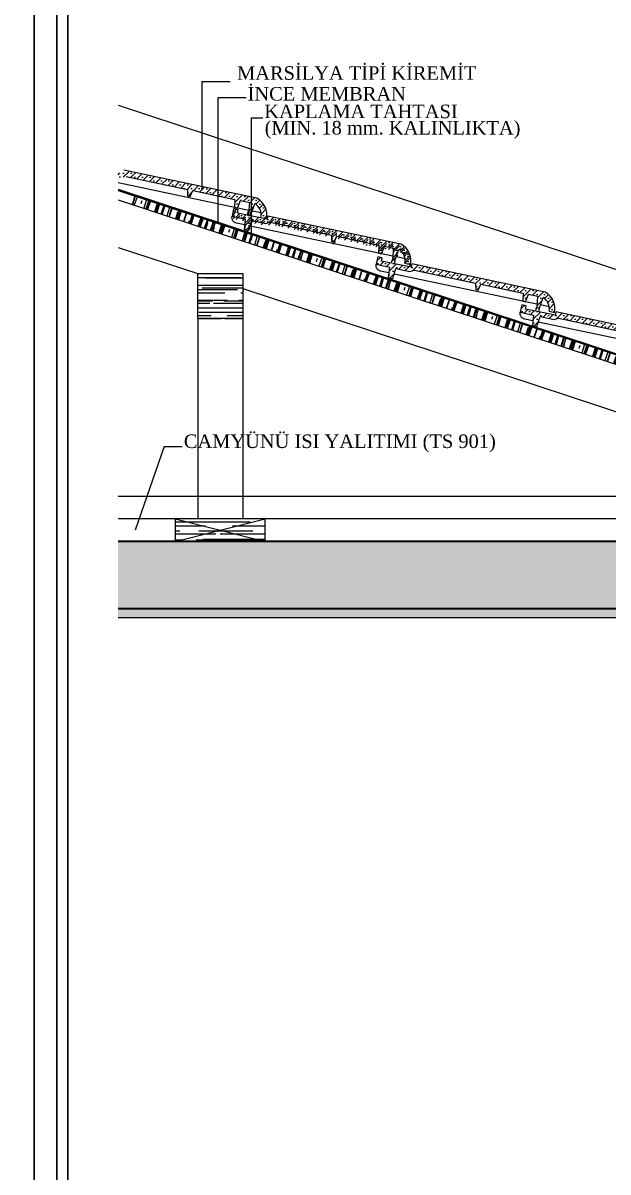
# Model space of a CAD drawing. Extents: x 386248 to 427517, y 4539405 to 4542296.
# Drawn here: x 416076 to 416336, y 4541287 to 4541797 of the extents above; entities that cross this region are included whole.
import ezdxf

# ---------------------------------------------------------------- set-up
doc = ezdxf.new("R2010")
doc.units = 0
for name, color, linetype, lineweight in [('KAPI-CAM', 11, 'Continuous', 25), ('kolon', 1, 'Continuous', 40), ('YAZI', 7, 'Continuous', 25), ('YAZILAR', 1, 'Continuous', 30)]:
    doc.layers.add(name, color=color, linetype=linetype, lineweight=lineweight)
doc.layers.add('Tarama', color=7, linetype='Continuous')
doc.styles.add('BASLIK', font='')
doc.styles.get('BASLIK').set_extended_font_data('Times New Roman Tur')

msp = doc.modelspace()

# ---------------------------------------------------------------- hatches: boundary and pattern name
at = {"layer": 'Tarama'}
h = msp.add_hatch(dxfattribs=at)
h.set_pattern_fill('SACNCR', color=256, angle=359.781, style=0)
h.set_pattern_definition([(44.781, (414414.8956, 4540810.9304), (-1.6773497, 1.6902217), []), (44.781, (414416.5794, 4540810.924), (-1.6773497, 1.6902217), [0, -2.38125])])
h.paths.add_polyline_path([(416120.818, 4541731.808), (416120.509, 4541730.34), (416118.322, 4541730.801), (416118.322, 4541728.859), (416119.971, 4541728.512), (416121.946, 4541729.016), (416149.17, 4541723.283), (416149.18, 4541720.419), (416150.354, 4541720.172), (416151.518, 4541722.788), (416170.208, 4541718.852), (416170.074, 4541715.303), (416171.346, 4541715.036), (416172.655, 4541718.337), (416176.677, 4541717.49), (416176.352, 4541713.271), (416177.502, 4541713.029), (416177.347, 4541712.291), (416177.467, 4541712.265), (416179.123, 4541716.975, -0.317877), (416181.796, 4541710.791), (416184.242, 4541710.276, 0.3333333), (416180.02, 4541719.341)])
at = {"layer": 'Tarama', "ltscale": 0.03}
h = msp.add_hatch(dxfattribs=at)
h.set_pattern_fill('AR-RROOF', color=256, scale=0.2, angle=252, style=0)
h.set_pattern_definition([(252, (404233.8496, 4538011.1587), (1.3777932, -12.198814), [76.2, -10.16, 25.4, -5.08]), (252, (404234.1775, 4538003.948), (7.9955246, 2.7435247), [15.24, -1.6764, 30.48, -3.81]), (252, (404237.1714, 4538007.4087), (-4.925977, -26.1748792), [40.64, -7.112, 20.32, -5.08])])
h.paths.add_polyline_path([(416182.214, 4541701.852), (416182.21, 4541701.839), (416177.561, 4541703.388), (416170.894, 4541705.588), (416169.64, 4541701.789), (416202.879, 4541690.821), (416206.879, 4541689.501), (416208.133, 4541693.299)])
h.paths.add_polyline_path([(416167.878, 4541706.583), (416131.959, 4541718.436), (416130.706, 4541714.638), (416146.819, 4541709.321), (416167.878, 4541702.371)])
h = msp.add_hatch(dxfattribs=at)
h.set_pattern_fill('SACNCR', color=256, angle=359.781, style=0)
h.set_pattern_definition([(44.8050894, (372557.81, 4510627.0968), (-1.67806029, 1.68951627), []), (44.8050894, (372559.4937, 4510627.0911), (-1.67806029, 1.68951627), [0, -2.38125])])
h.paths.add_polyline_path([(416184.841, 4541711.483), (416184.532, 4541710.015), (416177.193, 4541711.561), (416177.502, 4541713.029), (416176.035, 4541713.338), (416175.725, 4541711.87), (416171.322, 4541712.797), (416171.631, 4541714.265), (416169.674, 4541714.677), (416168.973, 4541711.35), (416174.845, 4541710.114), (416174.386, 4541705.509), (416176.343, 4541705.097), (416177.78, 4541709.496), (416183.994, 4541708.187), (416185.969, 4541708.691), (416213.193, 4541702.958), (416213.203, 4541700.094), (416214.377, 4541699.847), (416215.542, 4541702.463), (416234.232, 4541698.527), (416234.097, 4541694.979), (416235.37, 4541694.711), (416236.678, 4541698.012), (416240.7, 4541697.165), (416240.316, 4541692.188), (416241.49, 4541691.941), (416243.146, 4541696.65, -0.317877), (416245.819, 4541690.466), (416248.265, 4541689.951, 0.3333333), (416244.043, 4541699.016)])
h = msp.add_hatch(dxfattribs=at)
h.set_pattern_fill('SACNCR', color=256, angle=359.781, style=0)
h.set_pattern_definition([(44.8050894, (372557.81, 4510626.0968), (-1.67806029, 1.68951627), []), (44.8050894, (372559.4937, 4510626.0911), (-1.67806029, 1.68951627), [0, -2.38125])])
h.paths.add_polyline_path([(416184.841, 4541710.483), (416184.532, 4541709.015), (416177.193, 4541710.561), (416177.502, 4541712.029), (416176.035, 4541712.338), (416175.725, 4541710.87), (416171.322, 4541711.797), (416171.631, 4541713.265), (416169.674, 4541713.677), (416168.973, 4541710.35), (416174.845, 4541709.114), (416174.386, 4541704.509), (416176.343, 4541704.097), (416177.78, 4541708.496), (416183.994, 4541707.187), (416185.969, 4541707.691), (416213.193, 4541701.958), (416213.203, 4541699.094), (416214.377, 4541698.847), (416215.542, 4541701.463), (416234.232, 4541697.527), (416234.097, 4541693.979), (416235.37, 4541693.711), (416236.678, 4541697.012), (416240.7, 4541696.165), (416240.316, 4541691.188), (416241.49, 4541690.941), (416243.146, 4541695.65, -0.317877), (416245.819, 4541689.466), (416248.265, 4541688.951, 0.3333333), (416244.043, 4541698.016)])
h = msp.add_hatch(dxfattribs=at)
h.set_pattern_fill('AR-RROOF', color=256, scale=0.2, angle=252, style=0)
h.set_pattern_definition([(252, (404272.749, 4537998.203), (1.3777932, -12.198814), [76.2, -10.16, 25.4, -5.08]), (252, (404273.077, 4537990.9925), (7.9955246, 2.7435247), [15.24, -1.6764, 30.48, -3.81]), (252, (404276.0708, 4537994.453), (-4.925977, -26.1748792), [40.64, -7.112, 20.32, -5.08])])
h.paths.add_polyline_path([(416221.114, 4541688.896), (416221.109, 4541688.883), (416216.46, 4541690.432), (416209.793, 4541692.632), (416208.54, 4541688.834), (416241.779, 4541677.865), (416245.779, 4541676.545), (416247.032, 4541680.343)])
h.paths.add_polyline_path([(416206.777, 4541693.627), (416170.859, 4541705.481), (416169.605, 4541701.682), (416185.718, 4541696.365), (416206.777, 4541689.415)])
h = msp.add_hatch(dxfattribs=at)
h.set_pattern_fill('AR-RROOF', color=256, scale=0.2, angle=252, style=0)
h.set_pattern_definition([(252, (404311.684, 4537985.3546), (1.3777932, -12.198814), [76.2, -10.16, 25.4, -5.08]), (252, (404312.0116, 4537978.144), (7.9955246, 2.7435247), [15.24, -1.6764, 30.48, -3.81]), (252, (404315.0056, 4537981.6046), (-4.925977, -26.1748792), [40.64, -7.112, 20.32, -5.08])])
h.paths.add_polyline_path([(416260.049, 4541676.048), (416260.044, 4541676.035), (416255.395, 4541677.584), (416248.728, 4541679.784), (416247.475, 4541675.985), (416280.713, 4541665.016), (416284.713, 4541663.696), (416285.967, 4541667.495)])
h.paths.add_polyline_path([(416245.712, 4541680.779), (416209.793, 4541692.632), (416208.54, 4541688.834), (416224.653, 4541683.516), (416245.712, 4541676.567)])
h = msp.add_hatch(dxfattribs=at)
h.set_pattern_fill('SACNCR', color=256, angle=359.781, style=0)
h.set_pattern_definition([(44.8050894, (372621.833, 4510605.772), (-1.67806029, 1.68951627), []), (44.8050894, (372623.5168, 4510605.7663), (-1.67806029, 1.68951627), [0, -2.38125])])
h.paths.add_polyline_path([(416248.864, 4541690.158), (416248.555, 4541688.691), (416241.216, 4541690.236), (416241.525, 4541691.704), (416240.058, 4541692.013), (416239.748, 4541690.545), (416235.345, 4541691.473), (416235.654, 4541692.94), (416233.697, 4541693.352), (416232.996, 4541690.025), (416238.868, 4541688.789), (416238.409, 4541684.185), (416240.366, 4541683.773), (416241.803, 4541688.171), (416248.017, 4541686.862), (416249.992, 4541687.366), (416277.216, 4541681.633), (416277.226, 4541678.769), (416278.4, 4541678.522), (416279.565, 4541681.138), (416298.255, 4541677.202), (416298.121, 4541673.654), (416299.393, 4541673.386), (416300.701, 4541676.687), (416304.723, 4541675.84), (416304.339, 4541670.863), (416305.513, 4541670.616), (416307.169, 4541675.325, -0.317877), (416309.842, 4541669.142), (416312.289, 4541668.626, 0.3333333), (416308.066, 4541677.691)])
h = msp.add_hatch(dxfattribs=at)
h.set_pattern_fill('AR-RROOF', color=256, scale=0.2, style=0)
h.set_pattern_definition([(5e-10, (372593.131, 4510502.919), (11.176, 5.08), [76.2, -10.16, 25.4, -5.08]), (5e-10, (372599.8876, 4510505.459), (-5.08, 6.7564), [15.24, -1.6764, 30.48, -3.81]), (5e-10, (372595.6712, 4510507.2372), (26.416, 3.4036), [40.64, -7.112, 20.32, -5.08])])
h.paths.add_polyline_path([(416153.716, 4541665.865), (416173.716, 4541665.865), (416173.716, 4541685.865), (416153.716, 4541685.865)])
h = msp.add_hatch(dxfattribs=at)
h.set_pattern_fill('AR-RROOF', color=256, scale=0.2, angle=252, style=0)
h.set_pattern_definition([(252, (404350.6186, 4537972.506), (1.3777932, -12.198814), [76.2, -10.16, 25.4, -5.08]), (252, (404350.9464, 4537965.2955), (7.9955246, 2.7435247), [15.24, -1.6764, 30.48, -3.81]), (252, (404353.9403, 4537968.756), (-4.925977, -26.1748792), [40.64, -7.112, 20.32, -5.08])])
h.paths.add_polyline_path([(416298.983, 4541663.199), (416298.979, 4541663.186), (416294.33, 4541664.735), (416287.663, 4541666.935), (416286.409, 4541663.137), (416319.648, 4541652.168), (416323.648, 4541650.848), (416324.902, 4541654.646)])
h.paths.add_polyline_path([(416284.647, 4541667.93), (416248.728, 4541679.784), (416247.475, 4541675.985), (416263.587, 4541670.668), (416284.647, 4541663.718)])
h = msp.add_hatch(dxfattribs=at)
h.set_pattern_fill('SACNCR', color=256, angle=359.781, style=0)
h.set_pattern_definition([(44.8050894, (372685.856, 4510584.4472), (-1.67806029, 1.68951627), []), (44.8050894, (372687.5399, 4510584.4415), (-1.67806029, 1.68951627), [0, -2.38125])])
h.paths.add_polyline_path([(416312.888, 4541668.834), (416312.578, 4541667.366), (416305.239, 4541668.911), (416305.549, 4541670.379), (416304.081, 4541670.688), (416303.772, 4541669.22), (416299.368, 4541670.148), (416299.677, 4541671.616), (416297.72, 4541672.028), (416297.02, 4541668.701), (416302.891, 4541667.464), (416302.432, 4541662.86), (416304.389, 4541662.448), (416305.826, 4541666.846), (416312.04, 4541665.537), (416314.016, 4541666.041), (416341.239, 4541660.308), (416341.249, 4541657.445), (416342.424, 4541657.197), (416343.588, 4541659.814), (416362.278, 4541655.878), (416362.144, 4541652.329), (416363.416, 4541652.061), (416364.724, 4541655.362), (416368.746, 4541654.515), (416368.362, 4541649.538), (416369.537, 4541649.291), (416371.193, 4541654, -0.317877), (416373.865, 4541647.817), (416376.312, 4541647.302, 0.3333333), (416372.089, 4541656.366)])
h = msp.add_hatch(dxfattribs=at)
h.set_pattern_fill('AR-RROOF', color=256, scale=0.2, angle=252, style=0)
h.set_pattern_definition([(252, (404389.5533, 4537959.6577), (1.3777932, -12.198814), [76.2, -10.16, 25.4, -5.08]), (252, (404389.881, 4537952.447), (7.9955246, 2.7435247), [15.24, -1.6764, 30.48, -3.81]), (252, (404392.875, 4537955.9076), (-4.925977, -26.1748792), [40.64, -7.112, 20.32, -5.08])])
h.paths.add_polyline_path([(416337.918, 4541650.351), (416337.914, 4541650.338), (416333.265, 4541651.887), (416326.598, 4541654.087), (416325.344, 4541650.288), (416358.583, 4541639.319), (416362.583, 4541637.999), (416363.836, 4541641.798)])
h.paths.add_polyline_path([(416323.582, 4541655.082), (416287.663, 4541666.935), (416286.409, 4541663.137), (416302.522, 4541657.819), (416323.582, 4541650.87)])
h = msp.add_hatch(dxfattribs=at)
h.set_pattern_fill('AR-RROOF', color=256, scale=0.2, angle=252, style=0)
h.set_pattern_definition([(252, (404428.488, 4537946.809), (1.3777932, -12.198814), [76.2, -10.16, 25.4, -5.08]), (252, (404428.816, 4537939.5986), (7.9955246, 2.7435247), [15.24, -1.6764, 30.48, -3.81]), (252, (404431.81, 4537943.059), (-4.925977, -26.1748792), [40.64, -7.112, 20.32, -5.08])])
h.paths.add_polyline_path([(416376.853, 4541637.502), (416376.849, 4541637.489), (416372.199, 4541639.038), (416365.532, 4541641.238), (416364.279, 4541637.44), (416397.518, 4541626.471), (416401.518, 4541625.151), (416402.771, 4541628.949)])
h.paths.add_polyline_path([(416362.517, 4541642.233), (416326.598, 4541654.087), (416325.344, 4541650.288), (416341.457, 4541644.971), (416362.517, 4541638.021)])
at = {"layer": 'Tarama'}
h = msp.add_hatch(dxfattribs=at)
h.set_pattern_fill('AR-RROOF', color=256, scale=6, style=0)
h.set_pattern_definition([(5e-10, (331360.3455, 4471079.837), (13.2, 6), [90, -12, 30, -6]), (5e-10, (331368.3255, 4471082.837), (-6, 7.98), [18, -1.98, 36, -4.5]), (5e-10, (331363.3455, 4471084.937), (31.2, 4.02), [48, -8.4, 24, -6])])
h.paths.add_polyline_path([(416183.716, 4541576.865), (416143.716, 4541576.865), (416163.716, 4541571.865)])
h.paths.add_polyline_path([(416163.716, 4541571.865), (416143.716, 4541576.865), (416143.716, 4541566.865)])
h.paths.add_polyline_path([(416163.716, 4541571.865), (416143.716, 4541566.865), (416183.716, 4541566.865)])
h.paths.add_polyline_path([(416183.716, 4541576.865), (416163.716, 4541571.865), (416183.716, 4541566.865)])
h = msp.add_hatch(dxfattribs=at)
h.set_pattern_fill('ANSI33', color=256, scale=0.5, style=0)
h.set_pattern_definition([(45, (414414.8956, 4540810.9304), (-2.245064, 2.245064), []), (45, (414417.1407, 4540810.9304), (-2.245064, 2.245064), [1.5875, -0.79375])])
h.paths.add_polyline_path([(416414.322, 4541566.865), (416118.322, 4541566.865), (416118.322, 4541536.865), (416414.322, 4541536.865)])
h.paths.add_polyline_path([(416514.322, 4541566.865), (416414.322, 4541566.865), (416414.322, 4541536.865), (416514.322, 4541536.865)])
h = msp.add_hatch(dxfattribs=at)
h.set_pattern_fill('AR-CONC', color=256, scale=0.06, angle=270, style=0)
h.set_pattern_definition([(320, (414414.896, 4540810.93), (-0.956345, -10.93108), [1.143, -12.573]), (265, (414414.896, 4540810.93), (11.4634, 2.11457), [0.9144, -10.0584]), (10.451, (414414.816, 4540810.02), (10.507, -8.81655), [0.9714, -10.6854]), (316.1842, (414417.944, 4540810.93), (-2.52254, -16.26474), [1.7145, -18.8595]), (6.6356, (414417.733, 4540809.575), (14.84553, -14.24425), [1.4571, -16.0281]), (261.184, (414417.944, 4540810.93), (14.84551, -14.24428), [1.3716, -15.0876]), (291, (414417.182, 4540809.406), (-6.13593, -9.096893), [1.143, -12.573]), (236, (414417.182, 4540809.406), (11.05128, -3.70812), [0.9144, -10.0584]), (341.4514, (414416.67, 4540808.648), (4.91537, -12.80499), [0.9714, -10.6854]), (307.5, (414414.8956, 4540810.9304), (5.073302, -0.185316), [0, -9.93648, 0, -10.2108, 0, -10.0965]), (277.5, (414414.8956, 4540810.9304), (6.010834, -4.00918), [0, -5.82168, 0, -9.70788, 0, -3.8481]), (237.5, (414414.8956, 4540814.329), (-0.343725, -8.135436), [0, -3.81, 0, -11.8872, 0, -15.7734]), (227.5, (414414.8956, 4540815.853), (1.52559, -8.88775), [0, -4.953, 0, -7.89432, 0, -11.2014])])
h.paths.add_polyline_path([(416362.322, 4541536.865), (416118.322, 4541536.865), (416118.322, 4541532.865), (416358.322, 4541532.865), (416358.322, 4541418.865), (416387.322, 4541418.865), (416387.322, 4541419.865), (416387.922, 4541419.865), (416388.622, 4541419.865), (416389.322, 4541419.865), (416389.922, 4541419.865), (416389.922, 4541418.765), (416390.722, 4541418.765), (416390.722, 4541418.085), (416392.322, 4541418.085), (416393.922, 4541418.085), (416393.922, 4541418.765), (416396.522, 4541418.765), (416396.522, 4541419.165), (416396.922, 4541419.165), (416396.922, 4541418.765), (416397.722, 4541418.765), (416397.722, 4541419.465), (416390.722, 4541419.465), (416390.722, 4541419.865), (416398.322, 4541419.865), (416398.322, 4541420.865), (416398.022, 4541420.865), (416398.022, 4541420.065), (416387.322, 4541420.065), (416387.322, 4541422.865), (416362.322, 4541422.865)])

# ---------------------------------------------------------------- linework, layer by layer
at = {"layer": 'KAPI-CAM'}
for p, q in [((416180.02, 4541719.341), (416120.818, 4541731.808)), ((416121.946, 4541729.016), (416149.17, 4541723.283)), ((416176.405, 4541713.97), (416118.322, 4541726.202)), ((416149.17, 4541723.283), (416149.18, 4541720.419)), ((416118.322, 4541718.606), (416514.322, 4541587.926)), ((416149.18, 4541720.419), (416150.354, 4541720.172)), ((416150.354, 4541720.172), (416151.518, 4541722.788)), ((416151.518, 4541722.788), (416170.208, 4541718.852)), ((416170.208, 4541718.852), (416170.074, 4541715.303)), ((416171.346, 4541715.036), (416172.655, 4541718.337)), ((416172.655, 4541718.337), (416176.677, 4541717.49)), ((416169.674, 4541714.677), (416168.973, 4541711.35)), ((416171.631, 4541714.265), (416169.674, 4541714.677)), ((416170.074, 4541715.303), (416171.346, 4541715.036)), ((416171.322, 4541712.797), (416171.631, 4541714.265)), ((416175.725, 4541711.87), (416171.322, 4541712.797)), ((416176.035, 4541713.338), (416175.725, 4541711.87)), ((416177.502, 4541713.029), (416176.035, 4541713.338)), ((416176.677, 4541717.49), (416176.293, 4541712.513)), ((416177.193, 4541711.561), (416177.502, 4541713.029)), ((416177.467, 4541712.265), (416179.123, 4541716.975)), ((416181.862, 4541712.821), (416177.952, 4541713.644)), ((416168.973, 4541711.35), (416174.845, 4541710.114)), ((416174.845, 4541710.114), (416174.386, 4541705.509)), ((416176.293, 4541712.513), (416177.467, 4541712.265)), ((416176.343, 4541705.097), (416177.78, 4541709.496)), ((416184.532, 4541710.015), (416177.193, 4541711.561)), ((416177.78, 4541709.496), (416183.994, 4541708.187)), ((416181.796, 4541710.791), (416184.242, 4541710.276)), ((416183.994, 4541708.187), (416185.969, 4541708.691)), ((416184.841, 4541711.483), (416184.532, 4541710.015)), ((416244.043, 4541699.016), (416184.841, 4541711.483)), ((416185.969, 4541708.691), (416213.193, 4541702.958)), ((416174.386, 4541705.509), (416176.343, 4541705.097)), ((416240.429, 4541693.645), (416176.968, 4541707.01)), ((416213.193, 4541702.958), (416213.203, 4541700.094)), ((416118.322, 4541697.545), (416153.716, 4541685.865)), ((416213.203, 4541700.094), (416214.377, 4541699.847)), ((416214.377, 4541699.847), (416215.542, 4541702.463)), ((416215.542, 4541702.463), (416234.232, 4541698.527)), ((416234.232, 4541698.527), (416234.097, 4541694.979)), ((416235.37, 4541694.711), (416236.678, 4541698.012)), ((416236.678, 4541698.012), (416240.7, 4541697.165)), ((416233.697, 4541693.352), (416232.996, 4541690.025)), ((416235.654, 4541692.94), (416233.697, 4541693.352)), ((416234.097, 4541694.979), (416235.37, 4541694.711)), ((416235.345, 4541691.473), (416235.654, 4541692.94)), ((416240.7, 4541697.165), (416240.316, 4541692.188)), ((416241.49, 4541691.941), (416243.146, 4541696.65)), ((416245.885, 4541692.496), (416241.975, 4541693.32)), ((416232.996, 4541690.025), (416238.868, 4541688.789)), ((416239.748, 4541690.545), (416235.345, 4541691.473)), ((416238.868, 4541688.789), (416238.409, 4541684.185)), ((416240.058, 4541692.013), (416239.748, 4541690.545)), ((416241.525, 4541691.704), (416240.058, 4541692.013)), ((416240.316, 4541692.188), (416241.49, 4541691.941)), ((416240.366, 4541683.773), (416241.803, 4541688.171)), ((416241.216, 4541690.236), (416241.525, 4541691.704)), ((416248.555, 4541688.691), (416241.216, 4541690.236)), ((416241.803, 4541688.171), (416248.017, 4541686.862)), ((416245.819, 4541690.466), (416248.265, 4541689.951)), ((416248.017, 4541686.862), (416249.992, 4541687.366)), ((416248.864, 4541690.158), (416248.555, 4541688.691)), ((416308.066, 4541677.691), (416248.864, 4541690.158)), ((416249.992, 4541687.366), (416277.216, 4541681.633)), ((416238.409, 4541684.185), (416240.366, 4541683.773)), ((416304.452, 4541672.321), (416240.991, 4541685.685)), ((416173.716, 4541679.265), (416453.716, 4541586.865)), ((416277.216, 4541681.633), (416277.226, 4541678.769)), ((416277.226, 4541678.769), (416278.4, 4541678.522)), ((416278.4, 4541678.522), (416279.565, 4541681.138)), ((416279.565, 4541681.138), (416298.255, 4541677.202)), ((416298.255, 4541677.202), (416298.121, 4541673.654)), ((416297.72, 4541672.028), (416297.02, 4541668.701)), ((416299.677, 4541671.616), (416297.72, 4541672.028)), ((416298.121, 4541673.654), (416299.393, 4541673.386)), ((416299.393, 4541673.386), (416300.701, 4541676.687)), ((416300.701, 4541676.687), (416304.723, 4541675.84)), ((416304.723, 4541675.84), (416304.339, 4541670.863)), ((416305.513, 4541670.616), (416307.169, 4541675.325)), ((416309.908, 4541671.171), (416305.998, 4541671.995)), ((416297.02, 4541668.701), (416302.891, 4541667.464)), ((416299.368, 4541670.148), (416299.677, 4541671.616)), ((416303.772, 4541669.22), (416299.368, 4541670.148)), ((416302.891, 4541667.464), (416302.432, 4541662.86)), ((416304.081, 4541670.688), (416303.772, 4541669.22)), ((416305.549, 4541670.379), (416304.081, 4541670.688)), ((416304.339, 4541670.863), (416305.513, 4541670.616)), ((416304.389, 4541662.448), (416305.826, 4541666.846)), ((416305.239, 4541668.911), (416305.549, 4541670.379)), ((416312.578, 4541667.366), (416305.239, 4541668.911)), ((416305.826, 4541666.846), (416312.04, 4541665.537)), ((416309.842, 4541669.142), (416312.289, 4541668.626)), ((416312.888, 4541668.834), (416312.578, 4541667.366)), ((416372.089, 4541656.366), (416312.888, 4541668.834)), ((416153.716, 4541665.865), (416153.716, 4541576.865)), ((416173.716, 4541665.865), (416173.716, 4541576.865)), ((416302.432, 4541662.86), (416304.389, 4541662.448)), ((416368.475, 4541650.996), (416305.014, 4541664.36)), ((416312.04, 4541665.537), (416314.016, 4541666.041)), ((416314.016, 4541666.041), (416341.239, 4541660.308)), ((416143.716, 4541566.865), (416183.716, 4541576.865)), ((416143.716, 4541576.865), (416183.716, 4541566.865))]:
    msp.add_line(p, q, dxfattribs=at)
for points in [[(416174.585, 4541707.511), (416170.982, 4541708.27, -0.4142136), (416168.973, 4541711.35)], [(416238.608, 4541686.187), (416235.005, 4541686.945, -0.4142136), (416232.996, 4541690.025)], [(416302.632, 4541664.862), (416299.028, 4541665.621, -0.4142136), (416297.02, 4541668.701)]]:
    msp.add_lwpolyline(points, format="xyb", dxfattribs=at)
for points in [[(416153.716, 4541665.865), (416153.716, 4541685.865), (416173.716, 4541685.865), (416173.716, 4541665.865)], [(416143.716, 4541566.865), (416183.716, 4541566.865), (416183.716, 4541576.865), (416143.716, 4541576.865)]]:
    msp.add_lwpolyline(points, close=True, dxfattribs=at)
for centre, radius, end in [((416176.088, 4541711.993), 8.333, 61.8476), ((416176.088, 4541711.993), 5.833, 58.64485), ((416240.111, 4541691.668), 8.333, 61.8476), ((416240.111, 4541691.668), 5.833, 58.64485), ((416304.134, 4541670.344), 8.333, 61.8476), ((416304.134, 4541670.344), 5.833, 58.64485)]:
    msp.add_arc(centre, radius, 348.1078, end, dxfattribs=at)
at = {"layer": 'kolon'}
for p, q in [((416514.322, 4541566.865), (416118.322, 4541566.865)), ((416514.322, 4541536.865), (416118.322, 4541536.865))]:
    msp.add_line(p, q, dxfattribs=at)
at = {"layer": 'Tarama'}
for p, q in [((416118.322, 4541760.727), (416519.575, 4541628.314)), ((416118.322, 4541723.344), (416485.743, 4541602.095)), ((416118.322, 4541722.818), (416519.575, 4541590.404)), ((416131.01, 4541718.75), (416129.756, 4541714.951)), ((416131.959, 4541718.436), (416130.706, 4541714.638)), ((416169.909, 4541705.794), (416168.655, 4541701.995)), ((416170.859, 4541705.481), (416169.605, 4541701.682)), ((416208.844, 4541692.946), (416207.59, 4541689.147)), ((416209.793, 4541692.632), (416208.54, 4541688.834)), ((416247.779, 4541680.097), (416246.525, 4541676.299)), ((416248.728, 4541679.784), (416247.475, 4541675.985)), ((416286.713, 4541667.249), (416285.46, 4541663.45)), ((416287.663, 4541666.935), (416286.409, 4541663.137)), ((416325.648, 4541654.4), (416324.395, 4541650.602)), ((416326.598, 4541654.087), (416325.344, 4541650.288)), ((416453.716, 4541586.865), (416118.322, 4541586.865)), ((416358.322, 4541532.865), (416118.322, 4541532.865))]:
    msp.add_line(p, q, dxfattribs=at)
at = {"layer": 'Tarama', "ltscale": 0.03}
for p, q in [((416125.791, 4541720.353), (416124.555, 4541716.549)), ((416125.984, 4541720.289), (416124.748, 4541716.485)), ((416126.755, 4541720.035), (416125.519, 4541716.23)), ((416128.908, 4541718.275), (416128.446, 4541716.855)), ((416132.207, 4541718.236), (416130.971, 4541714.431)), ((416132.448, 4541718.156), (416131.997, 4541716.77)), ((416135.68, 4541717.089), (416134.444, 4541713.285)), ((416136.404, 4541716.851), (416135.168, 4541713.046)), ((416138.623, 4541716.118), (416137.387, 4541712.314)), ((416138.912, 4541716.022), (416137.676, 4541712.219)), ((416141.226, 4541715.251), (416139.992, 4541711.454)), ((416142.141, 4541714.946), (416140.908, 4541711.152)), ((416144.796, 4541713.252), (416143.803, 4541710.197)), ((416145.377, 4541713.89), (416144.141, 4541710.085)), ((416146.052, 4541713.667), (416144.816, 4541709.862)), ((416148.609, 4541712.823), (416147.373, 4541709.019)), ((416149.982, 4541709.324), (416149.64, 4541708.271)), ((416151.455, 4541711.884), (416150.219, 4541708.079)), ((416151.841, 4541711.756), (416150.605, 4541707.952)), ((416155.073, 4541710.69), (416153.837, 4541706.885)), ((416155.7, 4541710.483), (416154.5, 4541706.787)), ((416157.871, 4541709.766), (416156.635, 4541705.962)), ((416158.208, 4541709.322), (416157.069, 4541705.819)), ((416160.525, 4541708.891), (416159.289, 4541705.087)), ((416161.538, 4541708.557), (416160.302, 4541704.752)), ((416164.287, 4541707.649), (416163.051, 4541703.845)), ((416165.349, 4541707.299), (416164.113, 4541703.495)), ((416164.77, 4541707.49), (416164.682, 4541707.218))]:
    msp.add_line(p, q, dxfattribs=at)
at = {"layer": 'Tarama', "ltscale": 0.5}
msp.add_line((416453.716, 4541576.865), (416118.322, 4541576.865), dxfattribs=at)
at = {"layer": 'Tarama', "ltscale": 50, "const_width": 0.5}
msp.add_lwpolyline([(416118.322, 4541723.081), (416485.665, 4541601.858)], dxfattribs=at)
at = {"layer": 'YAZI'}
for p, q in [((416155.592, 4541771.324), (416155.592, 4541723.273)), ((416155.592, 4541771.324), (416168.092, 4541771.324)), ((416162.777, 4541708.386), (416162.777, 4541764.14)), ((416162.777, 4541764.14), (416175.277, 4541764.14)), ((416177.635, 4541755.154), (416182.635, 4541755.154)), ((416177.635, 4541700.821), (416177.635, 4541755.154)), ((416138.782, 4541609.072), (416125.917, 4541571.865)), ((416138.782, 4541609.072), (416146.782, 4541609.072)), ((416138.856, 4541609.072), (416146.856, 4541609.072))]:
    msp.add_line(p, q, dxfattribs=at)
at = {"layer": 'YAZILAR', "color": 133, "ltscale": 5}
for points in [[(414231.928, 4542295.7), (416081.074, 4542295.7), (416081.074, 4539405.231), (414231.928, 4539405.231)], [(416081.074, 4542295.7), (417230.403, 4542295.7), (417230.403, 4539405.231), (416081.074, 4539405.231)], [(416091.074, 4542285.7), (417220.403, 4542285.7), (417220.403, 4539411.988), (416091.074, 4539411.988)], [(416096.074, 4542280.7), (417215.403, 4542280.7), (417215.403, 4539416.988), (416096.074, 4539416.988)]]:
    msp.add_lwpolyline(points, close=True, dxfattribs=at)

# ---------------------------------------------------------------- texts
at = {"layer": 'YAZI', "color": 252, "style": 'BASLIK'}
for s, p in [('MARSİLYA TİPİ KİREMİT', (416171.193, 4541772.016)), ('İNCE MEMBRAN', (416175.889, 4541762.791)), ('KAPLAMA TAHTASI  ', (416183.284, 4541754.971)), ('(MIN. 18 mm. KALINLIKTA) ', (416183.473, 4541747.697)), ('CAMYÜNÜ ISI YALITIMI (TS 901)', (416147.558, 4541608.387))]:
    msp.add_text(s, height=6.00736, dxfattribs=at).set_placement(p)

doc.saveas('drawing.dxf')
